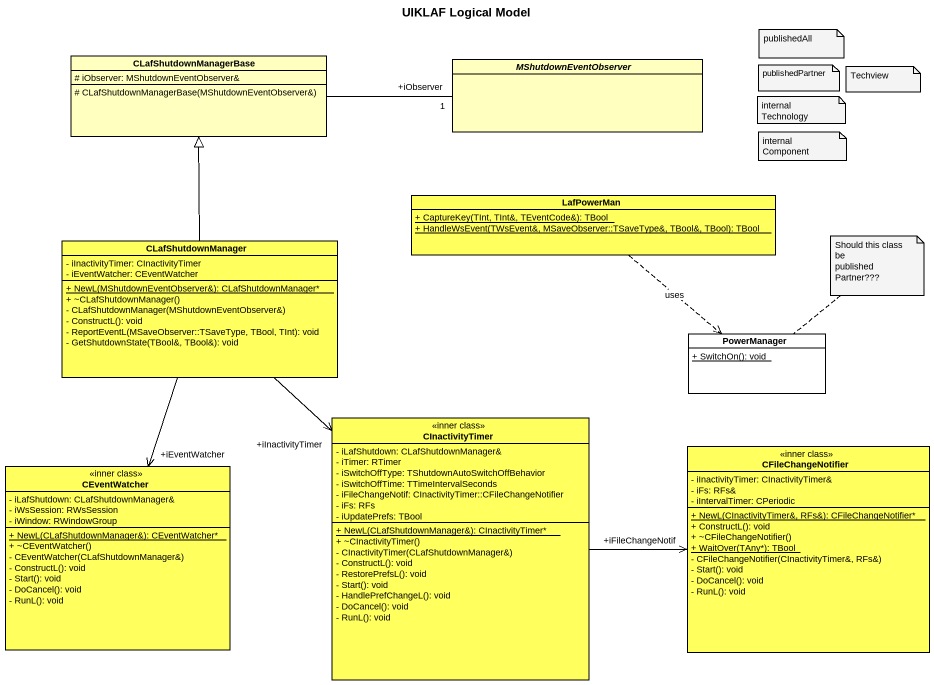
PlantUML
@startuml
title UIKLAF Logical Model
hide circle
hide empty members
skinparam classAttributeIconSize 0
class CLafShutdownManagerBase #FFFFBF {
  # iObserver: MShutdownEventObserver&
  # CLafShutdownManagerBase(MShutdownEventObserver&)
}
abstract class MShutdownEventObserver #FFFFBF
class LafPowerMan #FFFF5E {
  {static} + CaptureKey(TInt, TInt&, TEventCode&): TBool
  {static} + HandleWsEvent(TWsEvent&, MSaveObserver::TSaveType&, TBool&, TBool): TBool
}
class CLafShutdownManager #FFFF5E {
  - iInactivityTimer: CInactivityTimer
  - iEventWatcher: CEventWatcher
  {static} + NewL(MShutdownEventObserver&): CLafShutdownManager*
  + ~CLafShutdownManager()
  - CLafShutdownManager(MShutdownEventObserver&)
  - ConstructL(): void
  - ReportEventL(MSaveObserver::TSaveType, TBool, TInt): void
  - GetShutdownState(TBool&, TBool&): void
}
class PowerManager #FFFFFF {
  {static} + SwitchOn(): void
}
class CInactivityTimer <<inner class>> #FFFF5E {
  - iLafShutdown: CLafShutdownManager&
  - iTimer: RTimer
  - iSwitchOffType: TShutdownAutoSwitchOffBehavior
  - iSwitchOffTime: TTimeIntervalSeconds
  - iFileChangeNotif: CInactivityTimer::CFileChangeNotifier
  - iFs: RFs
  - iUpdatePrefs: TBool
  {static} + NewL(CLafShutdownManager&): CInactivityTimer*
  + ~CInactivityTimer()
  - CInactivityTimer(CLafShutdownManager&)
  - ConstructL(): void
  - RestorePrefsL(): void
  - Start(): void
  - HandlePrefChangeL(): void
  - DoCancel(): void
  - RunL(): void
}
class CEventWatcher <<inner class>> #FFFF5E {
  - iLafShutdown: CLafShutdownManager&
  - iWsSession: RWsSession
  - iWindow: RWindowGroup
  {static} + NewL(CLafShutdownManager&): CEventWatcher*
  + ~CEventWatcher()
  - CEventWatcher(CLafShutdownManager&)
  - ConstructL(): void
  - Start(): void
  - DoCancel(): void
  - RunL(): void
}
class CFileChangeNotifier <<inner class>> #FFFF5E {
  - iInactivityTimer: CInactivityTimer&
  - iFs: RFs&
  - iIntervalTimer: CPeriodic
  {static} + NewL(CInactivityTimer&, RFs&): CFileChangeNotifier*
  + ConstructL(): void
  + ~CFileChangeNotifier()
  {static} + WaitOver(TAny*): TBool
  - CFileChangeNotifier(CInactivityTimer&, RFs&)
  - Start(): void
  - DoCancel(): void
  - RunL(): void
}
CLafShutdownManagerBase -right- "+iObserver\n1" MShutdownEventObserver
LafPowerMan ..> PowerManager : uses
CLafShutdownManager -up-|> CLafShutdownManagerBase
CLafShutdownManager --> "+iInactivityTimer" CInactivityTimer
CLafShutdownManager --> "+iEventWatcher" CEventWatcher
CInactivityTimer -right-> "+iFileChangeNotif" CFileChangeNotifier
note as N1
  publishedAll
end note
note as N2
  publishedPartner
end note
note as N3
  Techview
end note
note as N4
  internalTechnology
end note
note as N5
  internalComponent
end note
note top of PowerManager : Should this class be publishedPartner???
@enduml
